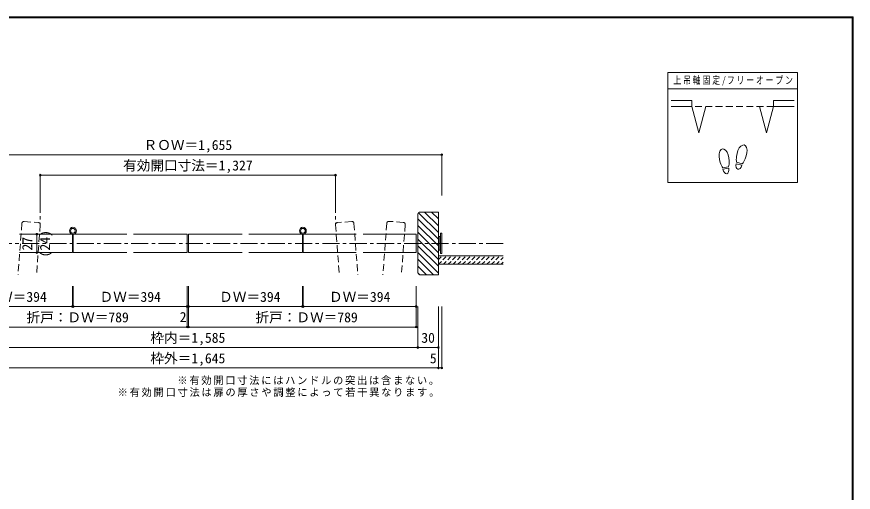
# Model space of a CAD drawing. Units: millimetres, scale not verified. Extents: x -973 to 977, y -718 to 696.
# Drawn here: x -249 to 977, y -1 to 696 of the extents above; entities that cross this region are included whole.
import ezdxf
from ezdxf.enums import TextEntityAlignment as Align

# ---------------------------------------------------------------- set-up
doc = ezdxf.new("R2010")
doc.units = ezdxf.units.MM
doc.header["$LTSCALE"] = 5
doc.header["$PDMODE"] = 32
doc.header["$PDSIZE"] = 2.5
for name, pattern in [('CHAIN1', [8, 5, -1, 1, -1]), ('DASHED1', [1.8, 1.2, -0.6]), ('DASHED2', [3, 2, -1])]:
    doc.linetypes.add(name, pattern=pattern)
for name, color, linetype, lineweight in [('0-1_通り芯', 4, 'CHAIN1', 9), ('0-3_仕上げ', 2, 'Continuous', 9), ('0-4_枠', 3, 'Continuous', 9), ('0-6_扉', 6, 'Continuous', 9), ('0-7_金物', 7, 'Continuous', 9), ('0-8_戸当り', 3, 'Continuous', 9), ('0-A_文字', 3, 'Continuous', 9), ('0-B_寸法', 7, 'Continuous', 9), ('0-C_ハッチ', 7, 'Continuous', 9), ('F-1_枠', 6, 'Continuous', 9)]:
    doc.layers.add(name, color=color, linetype=linetype, lineweight=lineweight)
doc.styles.add('ＭＳ ゴシック', font='')
doc.styles.get('ＭＳ ゴシック').set_extended_font_data('MS Gothic')

msp = doc.modelspace()

# ---------------------------------------------------------------- linework, layer by layer
at = {"layer": '0-1_通り芯'}
for p, q in [((-214.664, 433.658), (-214.664, 391.422)), ((217.97, 433.658), (217.97, 391.422)), ((463.653, 363.658), (-460.347, 363.658))]:
    msp.add_line(p, q, dxfattribs=at)
at = {"layer": '0-3_仕上げ'}
for p, q in [((368.653, 345.658), (463.797, 345.658)), ((368.653, 333.158), (463.797, 333.158))]:
    msp.add_line(p, q, dxfattribs=at)
at = {"layer": '0-4_枠'}
for p, q in [((338.653, 320.658), (338.653, 406.658)), ((341.653, 409.658), (368.653, 409.658)), ((368.653, 409.658), (368.653, 317.658)), ((341.653, 317.658), (368.653, 317.658))]:
    msp.add_line(p, q, dxfattribs=at)
for centre, start, end in [((341.653, 406.658), 90, 180), ((341.653, 320.658), 180, 270)]:
    msp.add_arc(centre, 3, start, end, dxfattribs=at)
at = {"layer": '0-6_扉', "color": 2, "linetype": 'DASHED2'}
for p, q in [((-241.586, 393.013), (-247.313, 317.658)), ((-238.367, 395.777), (-217.428, 394.186)), ((241.673, 395.777), (220.734, 394.186)), ((244.892, 393.013), (250.619, 317.658)), ((293.123, 393.24), (287.378, 317.658)), ((317.281, 394.413), (296.341, 396.004)), ((-214.664, 390.967), (-220.235, 317.658)), ((217.97, 390.967), (223.541, 317.658)), ((320.045, 391.194), (314.456, 317.658))]:
    msp.add_line(p, q, dxfattribs=at)
at = {"layer": '0-6_扉'}
for p, q in [((-166.347, 377.158), (-166.347, 350.158)), ((-166.347, 377.158), (-87.847, 377.158)), ((-77.847, 377.158), (0.653, 377.158)), ((0.653, 377.158), (0.653, 350.158)), ((2.653, 377.158), (2.653, 350.158)), ((2.653, 377.158), (81.153, 377.158)), ((91.153, 377.158), (169.653, 377.158)), ((169.653, 377.158), (169.653, 350.158)), ((170.653, 377.158), (170.653, 350.158)), ((170.653, 377.158), (248.403, 377.158)), ((258.403, 377.158), (336.153, 377.158)), ((336.153, 377.158), (336.153, 350.158)), ((-245.097, 350.158), (-167.347, 350.158)), ((-166.347, 350.158), (-87.847, 350.158)), ((-77.847, 350.158), (0.653, 350.158)), ((2.653, 350.158), (81.153, 350.158)), ((91.153, 350.158), (169.653, 350.158)), ((170.653, 350.158), (248.403, 350.158)), ((258.403, 350.158), (336.153, 350.158))]:
    msp.add_line(p, q, dxfattribs=at)
msp.add_lwpolyline([(-245.097, 377.158), (-167.347, 377.158), (-167.347, 350.158)], dxfattribs=at)
at = {"layer": '0-6_扉', "color": 2, "linetype": 'DASHED2'}
for centre, start, end in [((-238.595, 392.786), 85.65398, 175.65398), ((-217.655, 391.194), 355.65398, 85.65398), ((220.961, 391.194), 94.34602, 184.34602), ((241.901, 392.786), 4.34602, 94.34602), ((296.114, 393.013), 85.65398, 175.65398), ((317.053, 391.422), 355.65398, 85.65398)]:
    msp.add_arc(centre, 3, start, end, dxfattribs=at)
at = {"layer": '0-7_金物'}
for p, q in [((368.653, 372.658), (369.653, 372.658)), ((369.653, 353.657), (369.653, 373.657)), ((371.653, 373.657), (369.653, 373.657)), ((373.653, 378.657), (371.653, 378.657)), ((371.653, 348.657), (371.653, 378.657)), ((373.653, 348.657), (373.653, 378.657)), ((369.653, 354.658), (368.653, 354.658)), ((371.653, 353.657), (369.653, 353.657)), ((373.653, 348.657), (371.653, 348.657))]:
    msp.add_line(p, q, dxfattribs=at)
for centre, radius in [((-166.847, 382.24), 5), ((-166.847, 382.24), 3.5), ((170.153, 382.24), 5), ((170.153, 382.24), 3.5)]:
    msp.add_circle(centre, radius, dxfattribs=at)
at = {"layer": '0-8_戸当り', "color": 2}
for p, q in [((739.986, 573.251), (709.986, 573.251)), ((739.986, 564.251), (709.986, 564.251)), ((739.986, 573.251), (739.986, 564.251)), ((750.339, 525.614), (739.986, 564.251)), ((750.339, 525.614), (760.692, 564.251)), ((839.281, 564.251), (849.634, 525.614)), ((859.986, 564.251), (849.634, 525.614)), ((859.986, 573.251), (859.986, 564.251)), ((859.986, 573.251), (889.986, 573.251)), ((859.986, 564.251), (889.986, 564.251))]:
    msp.add_line(p, q, dxfattribs=at)
at = {"layer": '0-8_戸当り', "color": 7, "linetype": 'DASHED2'}
msp.add_line((859.986, 564.251), (739.986, 564.251), dxfattribs=at)
at = {"layer": '0-8_戸当り'}
for p, q in [((813.479, 478.206), (804.998, 480.478)), ((814.022, 480.235), (805.542, 482.507)), ((794.011, 475.878), (785.365, 474.353)), ((794.376, 473.81), (785.73, 472.285))]:
    msp.add_line(p, q, dxfattribs=at)
for centre, major_axis, ratio, start_param, end_param in [((787.35, 488.377), (-2.445, 13.867), 0.5, 4.34059143, 8.22577918), ((813.267, 494.378), (3.644, 13.601), 0.5, 4.34059143, 8.22577918), ((813.163, 493.989), (4.416, 16.48), 0.4, 1.85063327, 2.44287679), ((787.42, 487.981), (-2.963, 16.802), 0.4, 1.85063327, 2.44287679), ((787.42, 487.981), (-2.963, 16.802), 0.4, 3.84030852, 4.43255203), ((809.238, 479.342), (1.894, 7.067), 0.6, 1.57079633, 4.71238898), ((813.163, 493.989), (4.416, 16.48), 0.4, 3.84030852, 4.43255203), ((790.053, 473.047), (-1.27, 7.205), 0.6, 1.57079633, 4.71238898)]:
    msp.add_ellipse(centre, major_axis=major_axis, ratio=ratio, start_param=start_param, end_param=end_param, dxfattribs=at)
at = {"layer": '0-A_文字'}
for p, q in [((704.986, 614.167), (704.986, 453.167)), ((894.986, 614.167), (704.986, 614.167)), ((894.986, 590.167), (704.986, 590.167))]:
    msp.add_line(p, q, dxfattribs=at)
msp.add_lwpolyline([(894.986, 614.167), (894.986, 453.167), (704.986, 453.167)], dxfattribs=at)
at = {"layer": '0-B_寸法', "color": 4}
for p, q in [((-370.347, 493.658), (373.653, 493.658)), ((373.653, 493.658), (373.653, 433.658)), ((-214.664, 463.658), (-214.664, 433.658)), ((-214.664, 463.658), (217.97, 463.658)), ((217.97, 463.658), (217.97, 433.658)), ((-219.618, 350.158), (-219.618, 377.158)), ((-167.347, 271.158), (-167.347, 301.158)), ((-166.347, 271.158), (-166.347, 301.158)), ((0.653, 271.158), (0.653, 301.158)), ((2.653, 271.158), (2.653, 301.158)), ((169.653, 271.158), (169.653, 301.158)), ((170.653, 271.158), (170.653, 301.158)), ((336.153, 271.158), (336.153, 301.158)), ((-332.847, 271.158), (-167.347, 271.158)), ((-166.347, 271.158), (0.653, 271.158)), ((0.653, 241.158), (0.653, 271.158)), ((2.653, 241.158), (2.653, 271.158)), ((2.653, 271.158), (169.653, 271.158)), ((170.653, 271.158), (336.153, 271.158)), ((336.153, 241.158), (336.153, 271.158)), ((338.653, 271.158), (338.653, 211.158)), ((368.653, 271.158), (368.653, 181.158)), ((368.653, 181.158), (368.653, 271.158)), ((373.653, 181.158), (373.653, 271.158)), ((336.153, 241.158), (-332.847, 241.158)), ((-365.347, 211.158), (368.653, 211.158)), ((-370.347, 181.158), (368.653, 181.158)), ((368.653, 181.158), (373.653, 181.158))]:
    msp.add_line(p, q, dxfattribs=at)
at = {"layer": '0-B_寸法'}
for p in [(373.653, 493.658), (-214.664, 463.658), (217.97, 463.658), (-219.618, 377.158), (-219.618, 350.158), (-167.347, 271.158), (-166.347, 271.158), (0.653, 271.158), (2.653, 271.158), (169.653, 271.158), (170.653, 271.158), (336.153, 271.158), (0.653, 241.158), (2.653, 241.158), (336.153, 241.158), (338.653, 211.158), (368.653, 211.158), (368.653, 181.158), (368.653, 181.158), (373.653, 181.158)]:
    msp.add_point(p, dxfattribs=at)
at = {"layer": '0-C_ハッチ', "color": 4}
for p, q in [((368.653, 379.681), (340.165, 408.169)), ((368.653, 389.581), (348.576, 409.658)), ((368.653, 399.48), (358.476, 409.658)), ((368.653, 409.38), (368.375, 409.658)), ((368.653, 369.782), (338.653, 399.782)), ((368.653, 359.882), (338.653, 389.882)), ((368.653, 349.983), (338.653, 379.983)), ((368.653, 340.083), (338.653, 370.083)), ((368.653, 330.184), (338.653, 360.184)), ((368.653, 320.284), (338.653, 350.284)), ((361.38, 317.658), (338.653, 340.385)), ((351.481, 317.658), (338.653, 330.485)), ((341.581, 317.658), (338.653, 320.586))]:
    msp.add_line(p, q, dxfattribs=at)
at = {"layer": '0-C_ハッチ', "color": 4, "linetype": 'DASHED1'}
for p, q in [((338.42, 345.365), (338.127, 345.658)), ((368.653, 339.979), (374.331, 345.658)), ((368.903, 333.158), (381.403, 345.658)), ((375.974, 333.158), (388.474, 345.658)), ((383.045, 333.158), (395.545, 345.658)), ((390.116, 333.158), (402.616, 345.658)), ((397.187, 333.158), (409.687, 345.658)), ((404.258, 333.158), (416.758, 345.658)), ((411.329, 333.158), (423.829, 345.658)), ((418.4, 333.158), (430.9, 345.658)), ((425.471, 333.158), (437.971, 345.658)), ((432.542, 333.158), (445.042, 345.658)), ((439.613, 333.158), (452.113, 345.658)), ((446.684, 333.158), (459.184, 345.658)), ((453.755, 333.158), (463.653, 343.055)), ((460.826, 333.158), (463.653, 335.984))]:
    msp.add_line(p, q, dxfattribs=at)
at = {"layer": 'F-1_枠'}
for p, q in [((-973.347, 695.833), (976.653, 695.833)), ((-973.347, 695), (976.653, 695)), ((-973.347, 694.167), (976.653, 694.167)), ((974.986, 695.833), (974.986, -700.833)), ((975.82, 695.833), (975.82, -700.833)), ((976.653, 695.833), (976.653, -700.833))]:
    msp.add_line(p, q, dxfattribs=at)

# ---------------------------------------------------------------- texts
at = {"layer": '0-A_文字', "color": 7, "char_height": 11, "attachment_point": 7, "style": 'ＭＳ ゴシック'}
for s, insert in [('\\T1.23;\\W0.75;上吊軸固定/フリーオープン', (713.111, 594.667)), ('\\T1.17;※有効開口寸法にはハンドルの突出は含まない。', (-13.847, 156.158)), ('\\T1.17;※有効開口寸法は扉の厚さや調整によって若干異なります。', (-101.347, 138.658))]:
    msp.add_mtext(s, dxfattribs=dict(at, insert=insert))
at = {"layer": '0-B_寸法', "style": 'ＭＳ ゴシック'}
for s, p in [('ＲＯＷ＝1,655', (-63.347, 496.158)), ('有効開口寸法＝1,327', (-93.347, 466.158)), ('ＤＷ＝394', (-295.097, 273.658)), ('ＤＷ＝394', (-127.847, 273.658)), ('ＤＷ＝394', (47.403, 273.658)), ('ＤＷ＝394', (208.403, 273.658)), ('折戸：ＤＷ＝789', (-234.847, 243.658)), ('2', (-10.344, 244.109)), ('折戸：ＤＷ＝789', (100.653, 243.658)), ('枠内＝1,585', (-53.347, 213.658)), ('30', (343.653, 213.658)), ('枠外＝1,645', (-53.347, 183.658)), ('5', (356.153, 183.658))]:
    msp.add_text(s, height=14.66, dxfattribs=at).set_placement(p, align=Align.BOTTOM_LEFT)
for s, p in [('(24)', (-196.125, 343.282)), ('27', (-222.118, 353.282))]:
    msp.add_text(s, height=14.66, rotation=90, dxfattribs=at).set_placement(p, align=Align.BOTTOM_LEFT)

doc.saveas('drawing.dxf')
